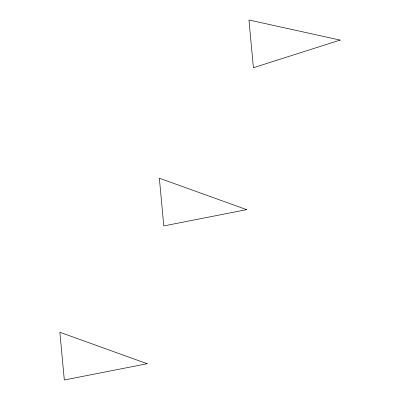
<?xml version="1.0" encoding="UTF-8"?>
<svg xmlns="http://www.w3.org/2000/svg" width="400" height="400" viewBox="0 0 400 400"><rect width="100%" height="100%" fill="white"/><g stroke="black" fill="none" stroke-linecap="round" stroke-linejoin="round"><path stroke-width="0.6" d="M340.125 40.09L253.4 67.725L248.96 20L340.125 40.09M246.66 209.64L163.795 225.93L159.355 178.205L246.66 209.64M147.18 363.715L64.32 380L59.875 332.275L147.18 363.715"/></g></svg>
